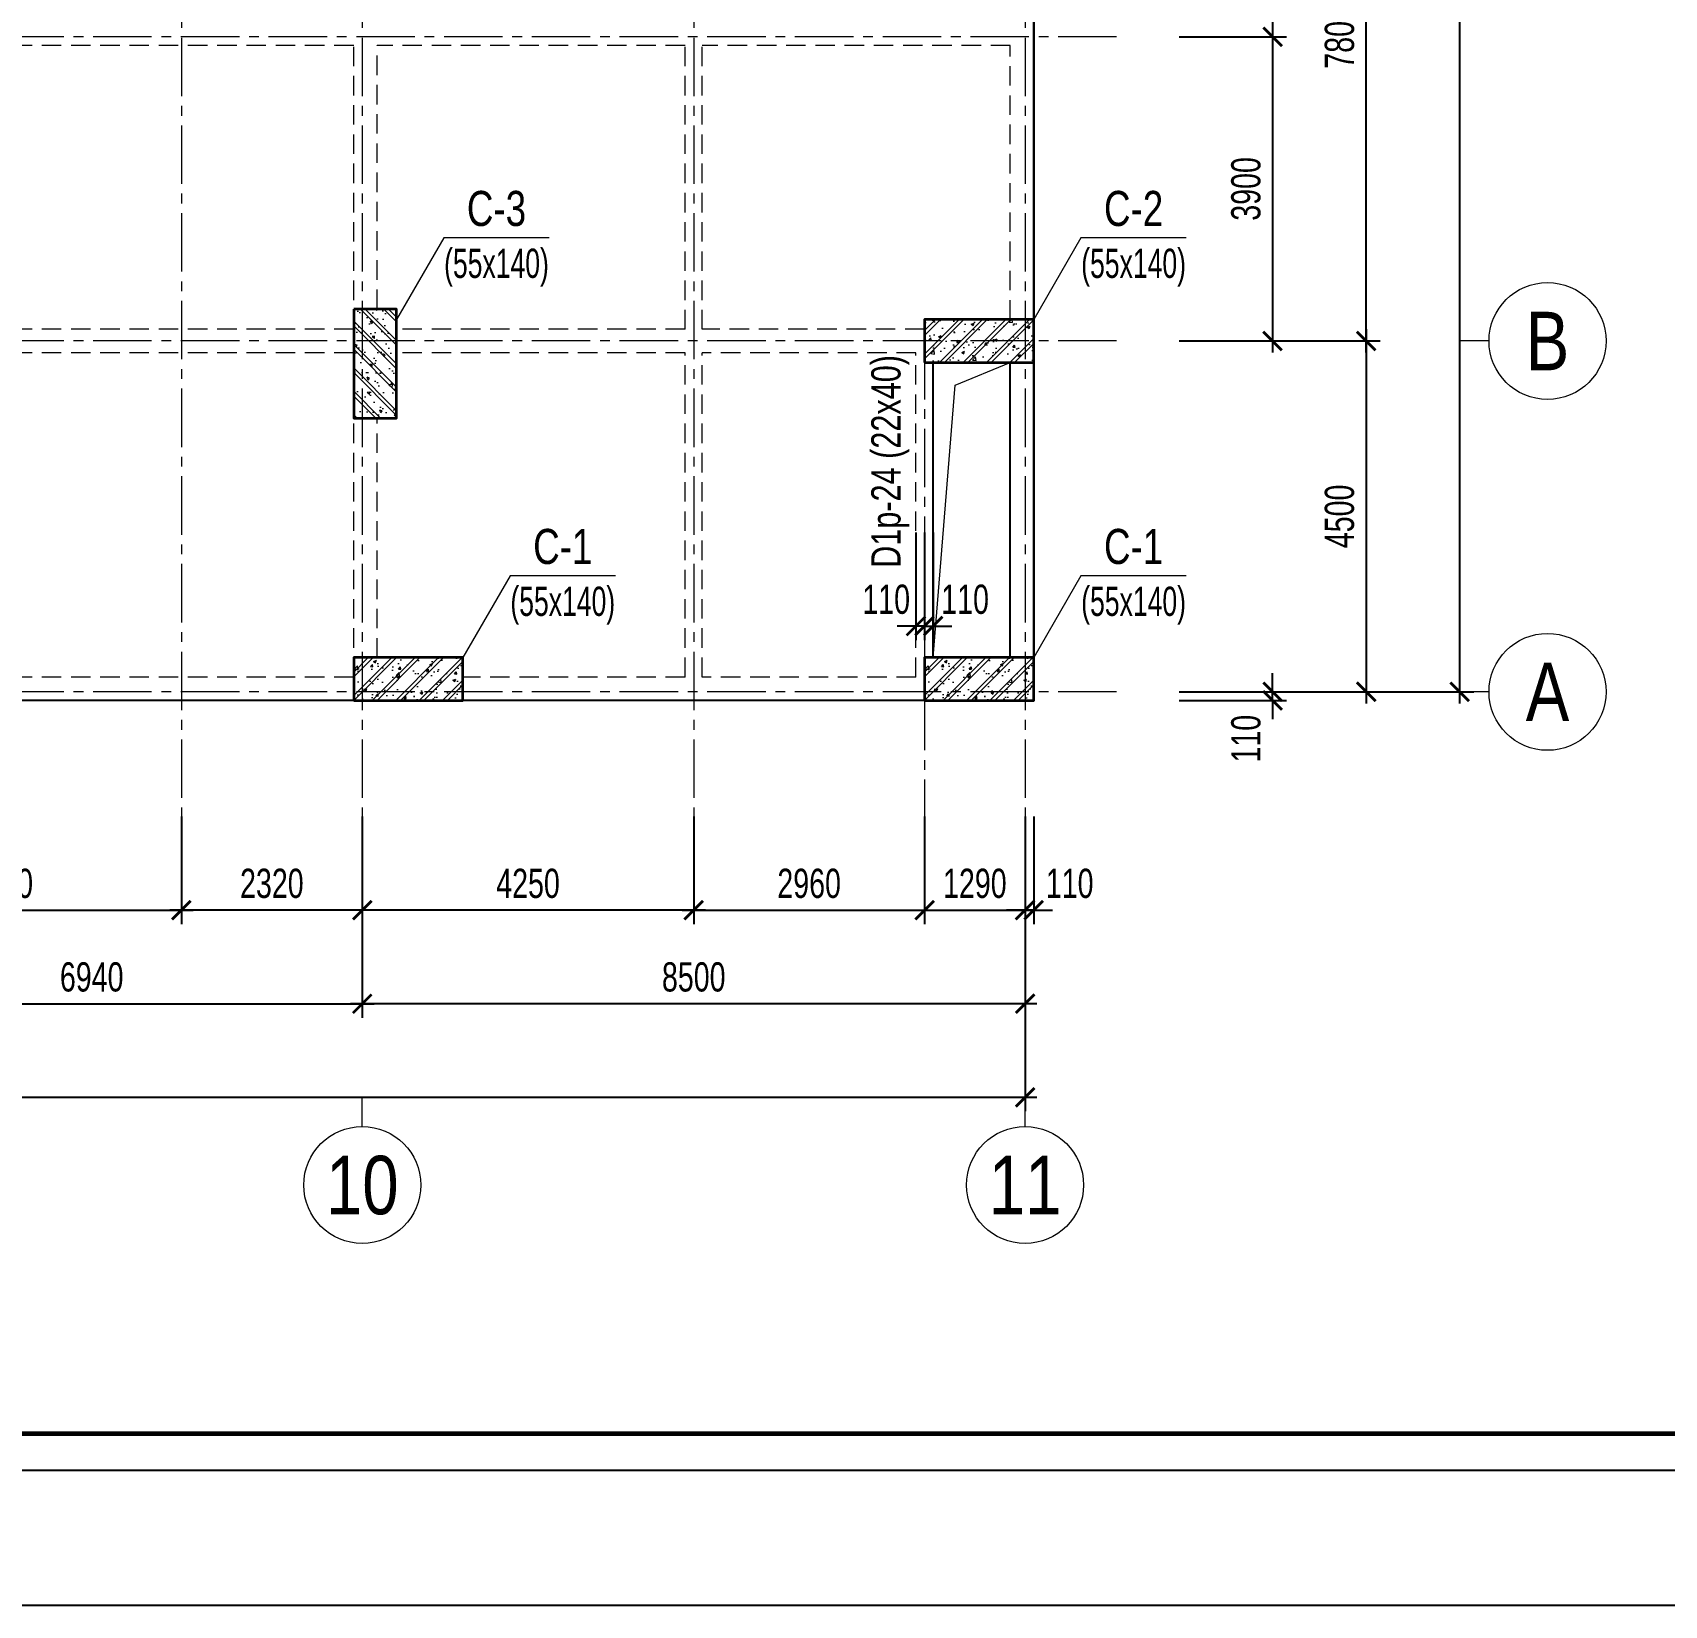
# Model space of a CAD drawing. Header units: millimetres. Extents: x 0 to 132533, y 0 to 93608.
# Drawn here: x 79939 to 100864, y 0 to 20172 of the extents above; entities that cross this region are included whole.
import ezdxf
from ezdxf.enums import TextEntityAlignment as Align

# ---------------------------------------------------------------- set-up
doc = ezdxf.new("R2010")
doc.units = ezdxf.units.MM
doc.header["$LTSCALE"] = 1000
doc.header["$MEASUREMENT"] = 0
doc.linetypes.add('CENTER2', pattern=[1.125, 0.75, -0.125, 0.125, -0.125])
doc.linetypes.add('HIDDEN', pattern=[0.375, 0.25, -0.125])
doc.layers.add('CDC-KHUNGTEN', color=7, linetype='Continuous')
for name, color, linetype, lineweight in [('CDC.01.AXIS', 160, 'CENTER2', 13), ('CDC.02.DIM', 1, 'Continuous', 18), ('CDC.03.BORDER', 3, 'Continuous', 25), ('CDC.07.TEXTCOL', 3, 'Continuous', 18), ('CDC.08.TEXTBEAM', 2, 'Continuous', 18), ('CDC.09.COLUMN', 4, 'Continuous', 35), ('CDC.10.HATCH', 163, 'Continuous', 9), ('CDC.11.NOTE', 1, 'Continuous', 18), ('CDC.13.BEAM', 8, 'HIDDEN', 18), ('TEXTCOL_SHAPE', 6, 'Continuous', 20)]:
    doc.layers.add(name, color=color, linetype=linetype, lineweight=lineweight)
doc.styles.add('KCS_BIGTEXT', font='arial.ttf', dxfattribs={"width": 0.75})
doc.styles.add('KCS_SMTEXT', font='arial.ttf', dxfattribs={"width": 0.7})
doc.dimstyles.new('KCS_DIM150', dxfattribs={"dimscale": 150, "dimtxt": 2.5, "dimasz": 1.6, "dimexe": 1.2, "dimexo": 0, "dimgap": 1, "dimtad": 1, "dimdec": 0, "dimzin": 0, "dimdsep": 46, "dimtxsty": 'KCS_SMTEXT', "dimblk": 'ARCHTICK', "dimcen": 0, "dimdle": 1, "dimclrd": 1, "dimclre": 1, "dimclrt": 2, "dimadec": 0, "dimazin": 0, "dimtfac": 1, "dimtdec": 0, "dimtix": 1, "dimtmove": 2, "dimatfit": 3, "dimfxl": 1, "dimtolj": 1, "dimtzin": 0, "dimarcsym": 0})

# ---------------------------------------------------------------- blocks, each defined once
blk = doc.blocks.new('_ArchTick')
at = {"color": 0, "linetype": 'ByBlock', "const_width": 0.15}
blk.add_lwpolyline([(-0.5, -0.5), (0.5, 0.5)], dxfattribs=at)
blk = doc.blocks.new('*D99')
at = {"layer": 'CDC.02.DIM', "color": 1, "lineweight": -2, "transparency": 16777216}
for p, q in [((94640, 83757), (98420, 83757)), ((98240, 11567), (98240, 83907)), ((94640, 11717), (98420, 11717))]:
    blk.add_line(p, q, dxfattribs=at)
at = {"layer": 'Defpoints', "color": 0, "transparency": 16777216}
for p in [(94640, 83757), (98240, 83757), (94640, 11717)]:
    blk.add_point(p, dxfattribs=at)
at = {"layer": 'CDC.02.DIM', "color": 1, "lineweight": -2, "transparency": 16777216, "xscale": 240, "yscale": 240, "zscale": 240}
for p, rotation in [((98240, 83757), 90), ((98240, 11717), 270)]:
    blk.add_blockref('_ArchTick', p, dxfattribs=dict(at, rotation=rotation))
at = {"layer": 'CDC.02.DIM', "color": 2, "transparency": 16777216, "insert": (97899, 47737), "char_height": 375, "attachment_point": 5, "rotation": 90, "style": 'KCS_SMTEXT'}
blk.add_mtext('\\A1;72040', dxfattribs=at)
blk = doc.blocks.new('*D38')
at = {"layer": 'CDC.02.DIM', "color": 1, "lineweight": -2, "transparency": 16777216}
for p, q in [((14307, 10117), (14307, 6337)), ((92667, 10117), (92667, 6337)), ((14157, 6517), (92817, 6517))]:
    blk.add_line(p, q, dxfattribs=at)
at = {"layer": 'Defpoints', "color": 0, "transparency": 16777216}
for p in [(14307, 10117), (92667, 10117), (92667, 6517)]:
    blk.add_point(p, dxfattribs=at)
at = {"layer": 'CDC.02.DIM', "color": 1, "lineweight": -2, "transparency": 16777216, "xscale": 240, "yscale": 240, "zscale": 240, "rotation": 180}
blk.add_blockref('_ArchTick', (14307, 6517), dxfattribs=at)
at = {"layer": 'CDC.02.DIM', "color": 1, "lineweight": -2, "transparency": 16777216, "xscale": 240, "yscale": 240, "zscale": 240}
blk.add_blockref('_ArchTick', (92667, 6517), dxfattribs=at)
at = {"layer": 'CDC.02.DIM', "color": 2, "transparency": 16777216, "insert": (53487, 6858), "char_height": 375, "attachment_point": 5, "style": 'KCS_SMTEXT'}
blk.add_mtext('\\A1;78360', dxfattribs=at)
blk = doc.blocks.new('*D109')
at = {"layer": 'CDC.02.DIM', "color": 1, "lineweight": -2, "transparency": 16777216}
for p, q in [((97040, 16367), (97040, 11567)), ((94640, 16217), (97220, 16217)), ((94640, 11717), (97220, 11717))]:
    blk.add_line(p, q, dxfattribs=at)
at = {"layer": 'Defpoints', "color": 0, "transparency": 16777216}
for p in [(94640, 16217), (94640, 11717), (97040, 11717)]:
    blk.add_point(p, dxfattribs=at)
at = {"layer": 'CDC.02.DIM', "color": 1, "lineweight": -2, "transparency": 16777216, "xscale": 240, "yscale": 240, "zscale": 240}
for p, rotation in [((97040, 16217), 90), ((97040, 11717), 270)]:
    blk.add_blockref('_ArchTick', p, dxfattribs=dict(at, rotation=rotation))
at = {"layer": 'CDC.02.DIM', "color": 2, "transparency": 16777216, "insert": (96699, 13967), "char_height": 375, "attachment_point": 5, "rotation": 90, "style": 'KCS_SMTEXT'}
blk.add_mtext('\\A1;4500', dxfattribs=at)
blk = doc.blocks.new('*D110')
at = {"layer": 'CDC.02.DIM', "color": 1, "lineweight": -2, "transparency": 16777216}
for p, q in [((97040, 16067), (97040, 24167)), ((94640, 24017), (97220, 24017)), ((94640, 16217), (97220, 16217))]:
    blk.add_line(p, q, dxfattribs=at)
at = {"layer": 'Defpoints', "color": 0, "transparency": 16777216}
for p in [(94640, 24017), (97040, 24017), (94640, 16217)]:
    blk.add_point(p, dxfattribs=at)
at = {"layer": 'CDC.02.DIM', "color": 1, "lineweight": -2, "transparency": 16777216, "xscale": 240, "yscale": 240, "zscale": 240}
for p, rotation in [((97040, 24017), 90), ((97040, 16217), 270)]:
    blk.add_blockref('_ArchTick', p, dxfattribs=dict(at, rotation=rotation))
at = {"layer": 'CDC.02.DIM', "color": 2, "transparency": 16777216, "insert": (96699, 20117), "char_height": 375, "attachment_point": 5, "rotation": 90, "style": 'KCS_SMTEXT'}
blk.add_mtext('\\A1;7800', dxfattribs=at)
blk = doc.blocks.new('*D116')
at = {"layer": 'CDC.02.DIM', "color": 1, "lineweight": -2, "transparency": 16777216}
for p, q in [((95840, 24167), (95840, 19967)), ((94640, 24017), (96020, 24017)), ((94640, 20117), (96020, 20117))]:
    blk.add_line(p, q, dxfattribs=at)
at = {"layer": 'Defpoints', "color": 0, "transparency": 16777216}
for p in [(94640, 24017), (94640, 20117), (95840, 20117)]:
    blk.add_point(p, dxfattribs=at)
at = {"layer": 'CDC.02.DIM', "color": 1, "lineweight": -2, "transparency": 16777216, "xscale": 240, "yscale": 240, "zscale": 240}
for p, rotation in [((95840, 24017), 90), ((95840, 20117), 270)]:
    blk.add_blockref('_ArchTick', p, dxfattribs=dict(at, rotation=rotation))
at = {"layer": 'CDC.02.DIM', "color": 2, "transparency": 16777216, "insert": (95499, 22067), "char_height": 375, "attachment_point": 5, "rotation": 90, "style": 'KCS_SMTEXT'}
blk.add_mtext('\\A1;3900', dxfattribs=at)
blk = doc.blocks.new('*D117')
at = {"layer": 'CDC.02.DIM', "color": 1, "lineweight": -2, "transparency": 16777216}
for p, q in [((94640, 20117), (96020, 20117)), ((95840, 20267), (95840, 16067)), ((94640, 16217), (96020, 16217))]:
    blk.add_line(p, q, dxfattribs=at)
at = {"layer": 'Defpoints', "color": 0, "transparency": 16777216}
for p in [(94640, 20117), (94640, 16217), (95840, 16217)]:
    blk.add_point(p, dxfattribs=at)
at = {"layer": 'CDC.02.DIM', "color": 1, "lineweight": -2, "transparency": 16777216, "xscale": 240, "yscale": 240, "zscale": 240}
for p, rotation in [((95840, 20117), 90), ((95840, 16217), 270)]:
    blk.add_blockref('_ArchTick', p, dxfattribs=dict(at, rotation=rotation))
at = {"layer": 'CDC.02.DIM', "color": 2, "transparency": 16777216, "insert": (95499, 18167), "char_height": 375, "attachment_point": 5, "rotation": 90, "style": 'KCS_SMTEXT'}
blk.add_mtext('\\A1;3900', dxfattribs=at)
blk = doc.blocks.new('*D55')
at = {"layer": 'CDC.02.DIM', "color": 1, "lineweight": -2, "transparency": 16777216}
for p, q in [((91377, 10117), (91377, 8737)), ((92667, 10117), (92667, 8737)), ((91227, 8917), (92817, 8917))]:
    blk.add_line(p, q, dxfattribs=at)
at = {"layer": 'Defpoints', "color": 0, "transparency": 16777216}
for p in [(91377, 10117), (92667, 10117), (92667, 8917)]:
    blk.add_point(p, dxfattribs=at)
at = {"layer": 'CDC.02.DIM', "color": 1, "lineweight": -2, "transparency": 16777216, "xscale": 240, "yscale": 240, "zscale": 240, "rotation": 180}
blk.add_blockref('_ArchTick', (91377, 8917), dxfattribs=at)
at = {"layer": 'CDC.02.DIM', "color": 1, "lineweight": -2, "transparency": 16777216, "xscale": 240, "yscale": 240, "zscale": 240}
blk.add_blockref('_ArchTick', (92667, 8917), dxfattribs=at)
at = {"layer": 'CDC.02.DIM', "color": 2, "transparency": 16777216, "insert": (92022, 9258), "char_height": 375, "attachment_point": 5, "style": 'KCS_SMTEXT'}
blk.add_mtext('\\A1;1290', dxfattribs=at)
blk = doc.blocks.new('*D56')
at = {"layer": 'CDC.02.DIM', "color": 1, "lineweight": -2, "transparency": 16777216}
for p, q in [((84167, 10117), (84167, 8737)), ((88417, 10117), (88417, 8737)), ((88567, 8917), (84017, 8917))]:
    blk.add_line(p, q, dxfattribs=at)
at = {"layer": 'Defpoints', "color": 0, "transparency": 16777216}
for p in [(84167, 10117), (88417, 10117), (84167, 8917)]:
    blk.add_point(p, dxfattribs=at)
at = {"layer": 'CDC.02.DIM', "color": 1, "lineweight": -2, "transparency": 16777216, "xscale": 240, "yscale": 240, "zscale": 240, "rotation": 180}
blk.add_blockref('_ArchTick', (84167, 8917), dxfattribs=at)
at = {"layer": 'CDC.02.DIM', "color": 1, "lineweight": -2, "transparency": 16777216, "xscale": 240, "yscale": 240, "zscale": 240}
blk.add_blockref('_ArchTick', (88417, 8917), dxfattribs=at)
at = {"layer": 'CDC.02.DIM', "color": 2, "transparency": 16777216, "insert": (86292, 9258), "char_height": 375, "attachment_point": 5, "style": 'KCS_SMTEXT'}
blk.add_mtext('\\A1;4250', dxfattribs=at)
blk = doc.blocks.new('*D57')
at = {"layer": 'CDC.02.DIM', "color": 1, "lineweight": -2, "transparency": 16777216}
for p, q in [((81847, 10117), (81847, 8737)), ((84167, 10117), (84167, 8737)), ((84317, 8917), (81697, 8917))]:
    blk.add_line(p, q, dxfattribs=at)
at = {"layer": 'Defpoints', "color": 0, "transparency": 16777216}
for p in [(81847, 10117), (84167, 10117), (81847, 8917)]:
    blk.add_point(p, dxfattribs=at)
at = {"layer": 'CDC.02.DIM', "color": 1, "lineweight": -2, "transparency": 16777216, "xscale": 240, "yscale": 240, "zscale": 240, "rotation": 180}
blk.add_blockref('_ArchTick', (81847, 8917), dxfattribs=at)
at = {"layer": 'CDC.02.DIM', "color": 1, "lineweight": -2, "transparency": 16777216, "xscale": 240, "yscale": 240, "zscale": 240}
blk.add_blockref('_ArchTick', (84167, 8917), dxfattribs=at)
at = {"layer": 'CDC.02.DIM', "color": 2, "transparency": 16777216, "insert": (83007, 9258), "char_height": 375, "attachment_point": 5, "style": 'KCS_SMTEXT'}
blk.add_mtext('\\A1;2320', dxfattribs=at)
blk = doc.blocks.new('*D61')
at = {"layer": 'CDC.02.DIM', "color": 1, "lineweight": -2, "transparency": 16777216}
for p, q in [((77227, 10117), (77227, 7537)), ((84167, 10117), (84167, 7537)), ((77077, 7717), (84317, 7717))]:
    blk.add_line(p, q, dxfattribs=at)
at = {"layer": 'Defpoints', "color": 0, "transparency": 16777216}
for p in [(77227, 10117), (84167, 10117), (84167, 7717)]:
    blk.add_point(p, dxfattribs=at)
at = {"layer": 'CDC.02.DIM', "color": 1, "lineweight": -2, "transparency": 16777216, "xscale": 240, "yscale": 240, "zscale": 240, "rotation": 180}
blk.add_blockref('_ArchTick', (77227, 7717), dxfattribs=at)
at = {"layer": 'CDC.02.DIM', "color": 1, "lineweight": -2, "transparency": 16777216, "xscale": 240, "yscale": 240, "zscale": 240}
blk.add_blockref('_ArchTick', (84167, 7717), dxfattribs=at)
at = {"layer": 'CDC.02.DIM', "color": 2, "transparency": 16777216, "insert": (80697, 8058), "char_height": 375, "attachment_point": 5, "style": 'KCS_SMTEXT'}
blk.add_mtext('\\A1;6940', dxfattribs=at)
blk = doc.blocks.new('*D64')
at = {"layer": 'CDC.02.DIM', "color": 1, "lineweight": -2, "transparency": 16777216}
for p, q in [((84167, 10117), (84167, 7537)), ((92667, 10117), (92667, 7537)), ((92817, 7717), (84017, 7717))]:
    blk.add_line(p, q, dxfattribs=at)
at = {"layer": 'Defpoints', "color": 0, "transparency": 16777216}
for p in [(84167, 10117), (92667, 10117), (84167, 7717)]:
    blk.add_point(p, dxfattribs=at)
at = {"layer": 'CDC.02.DIM', "color": 1, "lineweight": -2, "transparency": 16777216, "xscale": 240, "yscale": 240, "zscale": 240, "rotation": 180}
blk.add_blockref('_ArchTick', (84167, 7717), dxfattribs=at)
at = {"layer": 'CDC.02.DIM', "color": 1, "lineweight": -2, "transparency": 16777216, "xscale": 240, "yscale": 240, "zscale": 240}
blk.add_blockref('_ArchTick', (92667, 7717), dxfattribs=at)
at = {"layer": 'CDC.02.DIM', "color": 2, "transparency": 16777216, "insert": (88417, 8058), "char_height": 375, "attachment_point": 5, "style": 'KCS_SMTEXT'}
blk.add_mtext('\\A1;8500', dxfattribs=at)
blk = doc.blocks.new('*D65')
at = {"layer": 'CDC.02.DIM', "color": 1, "lineweight": -2, "transparency": 16777216}
for p, q in [((77227, 10117), (77227, 8737)), ((81847, 10117), (81847, 8737)), ((77077, 8917), (81997, 8917))]:
    blk.add_line(p, q, dxfattribs=at)
at = {"layer": 'Defpoints', "color": 0, "transparency": 16777216}
for p in [(77227, 10117), (81847, 10117), (81847, 8917)]:
    blk.add_point(p, dxfattribs=at)
at = {"layer": 'CDC.02.DIM', "color": 1, "lineweight": -2, "transparency": 16777216, "xscale": 240, "yscale": 240, "zscale": 240, "rotation": 180}
blk.add_blockref('_ArchTick', (77227, 8917), dxfattribs=at)
at = {"layer": 'CDC.02.DIM', "color": 1, "lineweight": -2, "transparency": 16777216, "xscale": 240, "yscale": 240, "zscale": 240}
blk.add_blockref('_ArchTick', (81847, 8917), dxfattribs=at)
at = {"layer": 'CDC.02.DIM', "color": 2, "transparency": 16777216, "insert": (79537, 9258), "char_height": 375, "attachment_point": 5, "style": 'KCS_SMTEXT'}
blk.add_mtext('\\A1;4620', dxfattribs=at)
blk = doc.blocks.new('*D69')
at = {"layer": 'CDC.02.DIM', "color": 1, "lineweight": -2, "transparency": 16777216}
for p, q in [((88417, 10117), (88417, 8737)), ((91377, 10117), (91377, 8737)), ((88267, 8917), (91527, 8917))]:
    blk.add_line(p, q, dxfattribs=at)
at = {"layer": 'Defpoints', "color": 0, "transparency": 16777216}
for p in [(88417, 10117), (91377, 10117), (91377, 8917)]:
    blk.add_point(p, dxfattribs=at)
at = {"layer": 'CDC.02.DIM', "color": 1, "lineweight": -2, "transparency": 16777216, "xscale": 240, "yscale": 240, "zscale": 240, "rotation": 180}
blk.add_blockref('_ArchTick', (88417, 8917), dxfattribs=at)
at = {"layer": 'CDC.02.DIM', "color": 1, "lineweight": -2, "transparency": 16777216, "xscale": 240, "yscale": 240, "zscale": 240}
blk.add_blockref('_ArchTick', (91377, 8917), dxfattribs=at)
at = {"layer": 'CDC.02.DIM', "color": 2, "transparency": 16777216, "insert": (89897, 9258), "char_height": 375, "attachment_point": 5, "style": 'KCS_SMTEXT'}
blk.add_mtext('\\A1;2960', dxfattribs=at)
blk = doc.blocks.new('*D70')
at = {"layer": 'CDC.02.DIM', "color": 1, "lineweight": -2, "transparency": 16777216}
for p, q in [((77227, 10117), (77227, 7537)), ((84167, 10117), (84167, 7537)), ((77077, 7717), (84317, 7717))]:
    blk.add_line(p, q, dxfattribs=at)
at = {"layer": 'Defpoints', "color": 0, "transparency": 16777216}
for p in [(77227, 10117), (84167, 10117), (84167, 7717)]:
    blk.add_point(p, dxfattribs=at)
at = {"layer": 'CDC.02.DIM', "color": 1, "lineweight": -2, "transparency": 16777216, "xscale": 240, "yscale": 240, "zscale": 240, "rotation": 180}
blk.add_blockref('_ArchTick', (77227, 7717), dxfattribs=at)
at = {"layer": 'CDC.02.DIM', "color": 1, "lineweight": -2, "transparency": 16777216, "xscale": 240, "yscale": 240, "zscale": 240}
blk.add_blockref('_ArchTick', (84167, 7717), dxfattribs=at)
at = {"layer": 'CDC.02.DIM', "color": 2, "transparency": 16777216, "insert": (80697, 8058), "char_height": 375, "attachment_point": 5, "style": 'KCS_SMTEXT'}
blk.add_mtext('\\A1;6940', dxfattribs=at)
blk = doc.blocks.new('*D73')
at = {"layer": 'CDC.02.DIM', "color": 1, "lineweight": -2, "transparency": 16777216}
for p, q in [((84167, 10117), (84167, 7537)), ((92667, 10117), (92667, 7537)), ((92817, 7717), (84017, 7717))]:
    blk.add_line(p, q, dxfattribs=at)
at = {"layer": 'Defpoints', "color": 0, "transparency": 16777216}
for p in [(84167, 10117), (92667, 10117), (84167, 7717)]:
    blk.add_point(p, dxfattribs=at)
at = {"layer": 'CDC.02.DIM', "color": 1, "lineweight": -2, "transparency": 16777216, "xscale": 240, "yscale": 240, "zscale": 240, "rotation": 180}
blk.add_blockref('_ArchTick', (84167, 7717), dxfattribs=at)
at = {"layer": 'CDC.02.DIM', "color": 1, "lineweight": -2, "transparency": 16777216, "xscale": 240, "yscale": 240, "zscale": 240}
blk.add_blockref('_ArchTick', (92667, 7717), dxfattribs=at)
at = {"layer": 'CDC.02.DIM', "color": 2, "transparency": 16777216, "insert": (88417, 8058), "char_height": 375, "attachment_point": 5, "style": 'KCS_SMTEXT'}
blk.add_mtext('\\A1;8500', dxfattribs=at)
blk = doc.blocks.new('*D125')
at = {"layer": 'CDC.02.DIM', "color": 1, "lineweight": -2, "transparency": 16777216}
for p, q in [((95840, 11717), (95840, 11957)), ((94640, 11717), (96020, 11717)), ((94640, 11607), (96020, 11607)), ((95840, 11607), (95840, 11717)), ((95840, 11607), (95840, 11367))]:
    blk.add_line(p, q, dxfattribs=at)
at = {"layer": 'Defpoints', "color": 0, "transparency": 16777216}
for p in [(94640, 11717), (94640, 11607), (95840, 11717)]:
    blk.add_point(p, dxfattribs=at)
at = {"layer": 'CDC.02.DIM', "color": 1, "lineweight": -2, "transparency": 16777216, "xscale": 240, "yscale": 240, "zscale": 240}
for p, rotation in [((95840, 11717), 270), ((95840, 11607), 90)]:
    blk.add_blockref('_ArchTick', p, dxfattribs=dict(at, rotation=rotation))
at = {"layer": 'CDC.02.DIM', "color": 2, "transparency": 16777216, "insert": (95499, 11116), "char_height": 375, "attachment_point": 5, "rotation": 90, "style": 'KCS_SMTEXT'}
blk.add_mtext('\\A1;110', dxfattribs=at)
blk = doc.blocks.new('*D76')
at = {"layer": 'CDC.02.DIM', "color": 1, "lineweight": -2, "transparency": 16777216}
for p, q in [((92667, 10117), (92667, 8737)), ((92777, 10117), (92777, 8737)), ((92667, 8917), (92427, 8917)), ((92777, 8917), (92667, 8917)), ((92777, 8917), (93017, 8917))]:
    blk.add_line(p, q, dxfattribs=at)
at = {"layer": 'Defpoints', "color": 0, "transparency": 16777216}
for p in [(92667, 10117), (92777, 10117), (92667, 8917)]:
    blk.add_point(p, dxfattribs=at)
at = {"layer": 'CDC.02.DIM', "color": 1, "lineweight": -2, "transparency": 16777216, "xscale": 240, "yscale": 240, "zscale": 240}
blk.add_blockref('_ArchTick', (92667, 8917), dxfattribs=at)
at = {"layer": 'CDC.02.DIM', "color": 1, "lineweight": -2, "transparency": 16777216, "xscale": 240, "yscale": 240, "zscale": 240, "rotation": 180}
blk.add_blockref('_ArchTick', (92777, 8917), dxfattribs=at)
at = {"layer": 'CDC.02.DIM', "color": 2, "transparency": 16777216, "insert": (93238, 9258), "char_height": 375, "attachment_point": 5, "style": 'KCS_SMTEXT'}
blk.add_mtext('\\A1;110', dxfattribs=at)
blk = doc.blocks.new('*D280')
at = {"layer": 'CDC.02.DIM', "color": 1, "lineweight": -2, "transparency": 16777216}
for p, q in [((91377, 13761), (91377, 12381)), ((91487, 13761), (91487, 12381)), ((91377, 12561), (91137, 12561)), ((91377, 12561), (91487, 12561)), ((91487, 12561), (91727, 12561))]:
    blk.add_line(p, q, dxfattribs=at)
at = {"layer": 'Defpoints', "color": 0, "transparency": 16777216}
for p in [(91377, 13761), (91487, 13761), (91487, 12561)]:
    blk.add_point(p, dxfattribs=at)
at = {"layer": 'CDC.02.DIM', "color": 1, "lineweight": -2, "transparency": 16777216, "xscale": 240, "yscale": 240, "zscale": 240}
blk.add_blockref('_ArchTick', (91377, 12561), dxfattribs=at)
at = {"layer": 'CDC.02.DIM', "color": 1, "lineweight": -2, "transparency": 16777216, "xscale": 240, "yscale": 240, "zscale": 240, "rotation": 180}
blk.add_blockref('_ArchTick', (91487, 12561), dxfattribs=at)
at = {"layer": 'CDC.02.DIM', "color": 2, "transparency": 16777216, "insert": (91897, 12902), "char_height": 375, "attachment_point": 5, "style": 'KCS_SMTEXT'}
blk.add_mtext('\\A1;110', dxfattribs=at)
blk = doc.blocks.new('*D281')
at = {"layer": 'CDC.02.DIM', "color": 1, "lineweight": -2, "transparency": 16777216}
for p, q in [((91267, 13761), (91267, 12381)), ((91377, 13761), (91377, 12381)), ((91267, 12561), (91027, 12561)), ((91377, 12561), (91267, 12561)), ((91377, 12561), (91617, 12561))]:
    blk.add_line(p, q, dxfattribs=at)
at = {"layer": 'Defpoints', "color": 0, "transparency": 16777216}
for p in [(91267, 13761), (91377, 13761), (91267, 12561)]:
    blk.add_point(p, dxfattribs=at)
at = {"layer": 'CDC.02.DIM', "color": 1, "lineweight": -2, "transparency": 16777216, "xscale": 240, "yscale": 240, "zscale": 240}
blk.add_blockref('_ArchTick', (91267, 12561), dxfattribs=at)
at = {"layer": 'CDC.02.DIM', "color": 1, "lineweight": -2, "transparency": 16777216, "xscale": 240, "yscale": 240, "zscale": 240, "rotation": 180}
blk.add_blockref('_ArchTick', (91377, 12561), dxfattribs=at)
at = {"layer": 'CDC.02.DIM', "color": 2, "transparency": 16777216, "insert": (90885, 12902), "char_height": 375, "attachment_point": 5, "style": 'KCS_SMTEXT'}
blk.add_mtext('\\A1;110', dxfattribs=at)
blk = doc.blocks.new('Khung tên chuẩn')
at = {"layer": 'CDC-KHUNGTEN', "color": 8}
blk.add_lwpolyline([(75096, 1100), (83000, 1100), (83000, 58300), (3000, 58300), (3000, 1100), (75096, 1100)], dxfattribs=at)
at = {"layer": 'CDC-KHUNGTEN', "color": 255, "lineweight": 60}
blk.add_lwpolyline([(74900, 1400), (74900, 58000), (3300, 58000), (3300, 1400), (74900, 1400)], close=True, dxfattribs=at)
at = {"layer": 'Defpoints', "color": 1, "ltscale": 0.2}
blk.add_lwpolyline([(0, 0), (0, 59400), (84100, 59400), (84100, 0), (0, 0)], close=True, dxfattribs=at)

msp = doc.modelspace()

# ---------------------------------------------------------------- hatches: boundary and pattern name
at = {"layer": 'CDC.10.HATCH'}
h = msp.add_hatch(dxfattribs=at)
h.set_pattern_fill('BT-01', color=256, scale=50, pattern_type=2)
h.set_pattern_definition([(140, (549745.62, 463764.16), (31.37607, 358.63009), [37.5, -412.5]), (85, (549745.62, 463764.16), (-376.09607, -69.37567), [30, -330]), (190.4514, (549748.24, 463794.05), (-344.71977, 289.2547), [31.8701, -350.57106]), (136.1842, (549645.62, 463764.16), (82.7595, 533.62052), [56.25, -618.75]), (186.6356, (549652.5, 463808.63), (-487.05894, 467.33135), [47.80514, -525.8565]), (81.1842, (549645.6, 463764.16), (-487.0593, 467.33097), [45, -495]), (111, (549670.62, 463814.16), (201.30945, 298.45353), [37.5, -412.5]), (56, (549670.62, 463814.16), (-362.57502, 121.65767), [30, -330]), (161.4514, (549687.4, 463839.03), (-161.26525, 420.11131), [31.8701, -350.57106]), (127.5, (549745.62, 463764.16), (-166.446927, 6.079928), [0, -326, 0, -335, 0, -331.25]), (97.5, (549745.62, 463764.16), (-197.205856, 131.53477), [0, -191, 0, -318.5, 0, -126.25]), (57.5, (549745.62, 463652.66), (11.277436, 266.911218), [0, -125, 0, -390, 0, -517.5]), (47.5, (549745.62, 463602.66), (-50.05249, 291.593085), [0, -162.5, 0, -259, 0, -367.5]), (135, (549745.62, 463764.16), (-150.26019, -150.26019), []), (135, (549684.37, 463764.16), (-150.26019, -150.26019), [])])
h.paths.add_polyline_path([(84606.5, 16626.5), (84606.5, 15226.5), (84056.5, 15226.5), (84056.5, 16626.5)])
h = msp.add_hatch(dxfattribs=at)
h.set_pattern_fill('BT-01', color=256, scale=50, pattern_type=2)
h.set_pattern_definition([(50, (428814.13, -433637.55), (358.63009, -31.37607), [37.5, -412.5]), (355, (428814.13, -433637.55), (-69.37567, 376.09607), [30, -330]), (100.4514, (428844.02, -433640.17), (289.2547, 344.71977), [31.8701, -350.57106]), (46.1842, (428814.13, -433537.55), (533.62052, -82.7595), [56.25, -618.75]), (96.6356, (428858.6, -433544.45), (467.33135, 487.05894), [47.80514, -525.8565]), (351.1842, (428814.13, -433537.55), (467.33097, 487.0593), [45, -495]), (21, (428864.13, -433562.55), (298.45353, -201.30945), [37.5, -412.5]), (326, (428864.13, -433562.55), (121.65767, 362.57502), [30, -330]), (71.4514, (428889, -433579.33), (420.11131, 161.26525), [31.8701, -350.57106]), (37.5, (428814.13, -433637.55), (6.079928, 166.446927), [0, -326, 0, -335, 0, -331.25]), (7.5, (428814.13, -433637.55), (131.53477, 197.205856), [0, -191, 0, -318.5, 0, -126.25]), (327.5, (428702.63, -433637.55), (266.911218, -11.277436), [0, -125, 0, -390, 0, -517.5]), (317.5, (428652.63, -433637.55), (291.59308, 50.05249), [0, -162.5, 0, -259, 0, -367.5]), (45, (428814.13, -433637.55), (-150.26019, 150.26019), []), (45, (428814.13, -433576.3), (-150.26019, 150.26019), [])])
h.paths.add_polyline_path([(91376.5, 16491.5), (92776.5, 16491.5), (92776.5, 15941.5), (91376.5, 15941.5)])
h = msp.add_hatch(dxfattribs=at)
h.set_pattern_fill('BT-01', color=256, scale=50, pattern_type=2)
h.set_pattern_definition([(50, (421494.13, -429302.55), (358.63009, -31.37607), [37.5, -412.5]), (355, (421494.13, -429302.55), (-69.37567, 376.09607), [30, -330]), (100.4514, (421524.02, -429305.17), (289.2547, 344.71977), [31.8701, -350.57106]), (46.1842, (421494.13, -429202.55), (533.62052, -82.7595), [56.25, -618.75]), (96.6356, (421538.6, -429209.45), (467.33135, 487.05894), [47.80514, -525.8565]), (351.1842, (421494.13, -429202.55), (467.331, 487.0593), [45, -495]), (21, (421544.13, -429227.55), (298.45353, -201.30945), [37.5, -412.5]), (326, (421544.13, -429227.55), (121.65767, 362.57502), [30, -330]), (71.4514, (421569, -429244.33), (420.11131, 161.26525), [31.8701, -350.57106]), (37.5, (421494.13, -429302.55), (6.079928, 166.446927), [0, -326, 0, -335, 0, -331.25]), (7.5, (421494.13, -429302.55), (131.53477, 197.205856), [0, -191, 0, -318.5, 0, -126.25]), (327.5, (421382.63, -429302.55), (266.911218, -11.277436), [0, -125, 0, -390, 0, -517.5]), (317.5, (421332.63, -429302.55), (291.59308, 50.05249), [0, -162.5, 0, -259, 0, -367.5]), (45, (421494.13, -429302.55), (-150.26019, 150.26019), []), (45, (421494.13, -429241.3), (-150.26019, 150.26019), [])])
h.paths.add_polyline_path([(84056.5, 12156.5), (85456.5, 12156.5), (85456.5, 11606.5), (84056.5, 11606.5)])
h = msp.add_hatch(dxfattribs=at)
h.set_pattern_fill('BT-01', color=256, scale=50, pattern_type=2)
h.set_pattern_definition([(50, (428814.13, -429302.55), (358.63009, -31.37607), [37.5, -412.5]), (355, (428814.13, -429302.55), (-69.37567, 376.09607), [30, -330]), (100.4514, (428844.02, -429305.17), (289.2547, 344.71977), [31.8701, -350.57106]), (46.1842, (428814.13, -429202.55), (533.62052, -82.7595), [56.25, -618.75]), (96.6356, (428858.6, -429209.45), (467.33135, 487.05894), [47.80514, -525.8565]), (351.1842, (428814.13, -429202.55), (467.331, 487.0593), [45, -495]), (21, (428864.13, -429227.55), (298.45353, -201.30945), [37.5, -412.5]), (326, (428864.13, -429227.55), (121.65767, 362.57502), [30, -330]), (71.4514, (428889, -429244.33), (420.11131, 161.26525), [31.8701, -350.57106]), (37.5, (428814.13, -429302.55), (6.079928, 166.446927), [0, -326, 0, -335, 0, -331.25]), (7.5, (428814.13, -429302.55), (131.53477, 197.205856), [0, -191, 0, -318.5, 0, -126.25]), (327.5, (428702.63, -429302.55), (266.911218, -11.277436), [0, -125, 0, -390, 0, -517.5]), (317.5, (428652.63, -429302.55), (291.59308, 50.05249), [0, -162.5, 0, -259, 0, -367.5]), (45, (428814.13, -429302.55), (-150.26019, 150.26019), []), (45, (428814.13, -429241.3), (-150.26019, 150.26019), [])])
h.paths.add_polyline_path([(91376.5, 12156.5), (92776.5, 12156.5), (92776.5, 11606.5), (91376.5, 11606.5)])

# ---------------------------------------------------------------- linework, layer by layer
at = {"layer": 'CDC.01.AXIS'}
for p, q in [((81846.5, 85356.5), (81846.5, 10116.5)), ((84166.5, 85356.5), (84166.5, 10116.5)), ((88416.5, 85356.5), (88416.5, 10116.5)), ((92666.5, 85356.5), (92666.5, 10116.5)), ((93840.4, 20116.5), (13229.2, 20116.5)), ((93840.4, 16216.5), (13229.2, 16216.5)), ((91376.5, 16216.5), (91376.5, 10116.5)), ((93840.4, 11716.5), (13229.2, 11716.5))]:
    msp.add_line(p, q, dxfattribs=at)
at = {"layer": 'CDC.02.DIM'}
for p, q in [((98615.4, 16216.5), (98240.4, 16216.5)), ((98615.4, 11716.5), (98240.4, 11716.5)), ((84166.5, 6141.5), (84166.5, 6516.5)), ((92666.5, 6141.5), (92666.5, 6516.5))]:
    msp.add_line(p, q, dxfattribs=at)
for centre in [(99365.4, 16216.5), (99365.4, 11716.5), (84166.5, 5391.5), (92666.5, 5391.5)]:
    msp.add_circle(centre, 750, dxfattribs=at)
at = {"layer": 'CDC.03.BORDER'}
for p, q in [((92776.5, 83866.5), (92776.5, 11606.5)), ((92776.5, 11606.5), (92776.5, 38626.5)), ((92776.5, 34726.5), (92776.5, 11606.5)), ((91486.5, 12156.5), (91486.5, 15941.5)), ((92476.5, 12156.5), (92476.5, 15941.5)), ((92776.5, 11606.5), (14196.5, 11606.5)), ((92776.5, 11606.5), (61676.5, 11606.5))]:
    msp.add_line(p, q, dxfattribs=at)
at = {"layer": 'CDC.07.TEXTCOL', "color": 8}
for p, q in [((85212.7, 17541.5), (84606.5, 16491.5)), ((86562.7, 17541.5), (85212.7, 17541.5)), ((93382.7, 17541.5), (92776.5, 16491.5)), ((94732.7, 17541.5), (93382.7, 17541.5)), ((86062.7, 13206.5), (85456.5, 12156.5)), ((87412.7, 13206.5), (86062.7, 13206.5)), ((93382.7, 13206.5), (92776.5, 12156.5)), ((94732.7, 13206.5), (93382.7, 13206.5))]:
    msp.add_line(p, q, dxfattribs=at)
at = {"layer": 'CDC.09.COLUMN'}
for points in [[(84056.5, 16626.5), (84056.5, 15226.5), (84606.5, 15226.5), (84606.5, 16626.5)], [(91376.5, 15941.5), (92776.5, 15941.5), (92776.5, 16491.5), (91376.5, 16491.5)], [(84056.5, 11606.5), (85456.5, 11606.5), (85456.5, 12156.5), (84056.5, 12156.5)], [(91376.5, 11606.5), (92776.5, 11606.5), (92776.5, 12156.5), (91376.5, 12156.5)]]:
    msp.add_lwpolyline(points, close=True, dxfattribs=at)
at = {"layer": 'CDC.11.NOTE'}
for p, q in [((91767.7, 15651.7), (92476.5, 15941.5)), ((91486.5, 12156.5), (91767.7, 15651.7))]:
    msp.add_line(p, q, dxfattribs=at)
at = {"layer": 'CDC.13.BEAM'}
for p, q in [((84056.5, 20006.5), (77376.5, 20006.5)), ((84056.5, 16366.5), (84056.5, 20006.5)), ((84356.5, 16626.5), (84356.5, 20006.5)), ((88306.5, 20006.5), (84356.5, 20006.5)), ((88306.5, 16366.5), (88306.5, 20006.5)), ((88526.5, 16366.5), (88526.5, 20006.5)), ((92476.5, 20006.5), (88526.5, 20006.5)), ((92476.5, 16491.5), (92476.5, 20006.5)), ((84056.5, 16366.5), (77376.5, 16366.5)), ((88306.5, 16366.5), (84606.5, 16366.5)), ((91376.5, 16366.5), (88526.5, 16366.5)), ((84056.5, 16066.5), (70396.5, 16066.5)), ((84056.5, 11906.5), (84056.5, 16066.5)), ((84056.5, 15436.5), (84056.5, 16066.5)), ((88306.5, 16066.5), (84606.5, 16066.5)), ((88306.5, 11906.5), (88306.5, 16066.5)), ((88526.5, 11906.5), (88526.5, 16066.5)), ((91266.5, 16066.5), (88526.5, 16066.5)), ((91266.5, 11906.5), (91266.5, 16066.5)), ((84356.5, 12156.5), (84356.5, 15226.5)), ((84056.5, 11906.5), (77376.5, 11906.5)), ((88306.5, 11906.5), (85456.5, 11906.5)), ((91266.5, 11906.5), (88526.5, 11906.5))]:
    msp.add_line(p, q, dxfattribs=at)

# ---------------------------------------------------------------- block references
at = {"xscale": 1.575899999996182, "yscale": 1.575899999996182, "zscale": 1.575899999996182}
msp.add_blockref('Khung tên chuẩn', (0, 0), dxfattribs=at)

# ---------------------------------------------------------------- texts
at = {"layer": 'CDC.02.DIM', "color": 4, "style": 'KCS_BIGTEXT', "width": 0.8}
for s, p in [('B', (99365.4, 16216.5)), ('A', (99365.4, 11716.5)), ('10', (84166.5, 5391.5)), ('11', (92666.5, 5391.5))]:
    msp.add_text(s, height=750, dxfattribs=at).set_placement(p, align=Align.MIDDLE)
at = {"layer": 'CDC.07.TEXTCOL', "style": 'KCS_SMTEXT', "width": 0.75}
for s, p in [('C-3', (85887.7, 17916.5)), ('C-2', (94057.7, 17916.5)), ('C-1', (86737.7, 13581.5)), ('C-1', (94057.7, 13581.5))]:
    msp.add_text(s, height=450, dxfattribs=at).set_placement(p, align=Align.MIDDLE)
at = {"layer": 'CDC.08.TEXTBEAM', "style": 'KCS_SMTEXT', "width": 0.75}
msp.add_text('D1p-24 (22x40)', height=375, rotation=90, dxfattribs=at).set_placement((90693.8, 13307), align=Align.TOP_LEFT)
at = {"layer": 'TEXTCOL_SHAPE', "style": 'KCS_SMTEXT', "width": 0.65}
for p in [(85887.7, 17166.5), (94057.7, 17166.5), (86737.7, 12831.5), (94057.7, 12831.5)]:
    msp.add_text('(55x140)', height=375, dxfattribs=at).set_placement(p, align=Align.MIDDLE)

# ---------------------------------------------------------------- dimensions: what is measured, and where the dimension line sits
at = {"layer": 'CDC.02.DIM'}
for base, p1, p2, angle, picture, middle in [((98240.4, 83756.5), (94640.4, 11716.5), (94640.4, 83756.5), 90, '*D99', (97898.9, 47736.5)), ((97040.4, 24016.5), (94640.4, 16216.5), (94640.4, 24016.5), 90, '*D110', (96698.9, 20116.5)), ((95840.4, 20116.5), (94640.4, 24016.5), (94640.4, 20116.5), 270, '*D116', (95498.8, 22066.5)), ((95840.4, 16216.5), (94640.4, 20116.5), (94640.4, 16216.5), 270, '*D117', (95498.8, 18166.5)), ((97040.4, 11716.5), (94640.4, 16216.5), (94640.4, 11716.5), 270, '*D109', (96698.9, 13966.5)), ((81846.5, 8916.5), (84166.5, 10116.5), (81846.5, 10116.5), 180, '*D57', (83006.5, 9258.1)), ((84166.5, 8916.5), (88416.5, 10116.5), (84166.5, 10116.5), 180, '*D56', (86291.5, 9258)), ((84166.5, 7716.5), (92666.5, 10116.5), (84166.5, 10116.5), 180, '*D64', (88416.5, 8058)), ((84166.5, 7716.5), (92666.5, 10116.5), (84166.5, 10116.5), 180, '*D73', (88416.5, 8058))]:
    dim = msp.add_linear_dim(base=base, p1=p1, p2=p2, angle=angle, dimstyle='KCS_DIM150', dxfattribs=at)
    dim.commit()
    dim.dimension.update_dxf_attribs({"geometry": picture, "text_midpoint": middle})
for base, p1, p2, angle, picture, middle in [((91266.5, 12561), (91376.5, 13761), (91266.5, 13761), 180, '*D281', (90885, 12902.5)), ((95840.4, 11716.5), (94640.4, 11606.5), (94640.4, 11716.5), 90, '*D125', (95498.9, 11115.9)), ((92666.5, 8916.5), (92776.5, 10116.5), (92666.5, 10116.5), 180, '*D76', (93238.2, 9258))]:
    dim = msp.add_linear_dim(base=base, p1=p1, p2=p2, angle=angle, dimstyle='KCS_DIM150', dxfattribs=at)
    dim.commit()
    dim.dimension.update_dxf_attribs({"geometry": picture, "text_midpoint": middle, "dimtype": 160})
dim = msp.add_linear_dim(base=(91486.5, 12561), p1=(91376.5, 13761), p2=(91486.5, 13761), dimstyle='KCS_DIM150', dxfattribs=at)
dim.commit()
dim.dimension.update_dxf_attribs({"geometry": '*D280', "text_midpoint": (91897.1, 12902.5), "dimtype": 160})
for base, p1, p2, picture, middle in [((92666.5, 6516.5), (14306.5, 10116.5), (92666.5, 10116.5), '*D38', (53486.5, 6858.1)), ((84166.5, 7716.5), (77226.5, 10116.5), (84166.5, 10116.5), '*D61', (80696.5, 8058)), ((81846.5, 8916.5), (77226.5, 10116.5), (81846.5, 10116.5), '*D65', (79536.5, 9258)), ((84166.5, 7716.5), (77226.5, 10116.5), (84166.5, 10116.5), '*D70', (80696.5, 8058)), ((91376.5, 8916.5), (88416.5, 10116.5), (91376.5, 10116.5), '*D69', (89896.5, 9258)), ((92666.5, 8916.5), (91376.5, 10116.5), (92666.5, 10116.5), '*D55', (92021.5, 9258))]:
    dim = msp.add_linear_dim(base=base, p1=p1, p2=p2, dimstyle='KCS_DIM150', dxfattribs=at)
    dim.commit()
    dim.dimension.update_dxf_attribs({"geometry": picture, "text_midpoint": middle})

doc.saveas('drawing.dxf')
